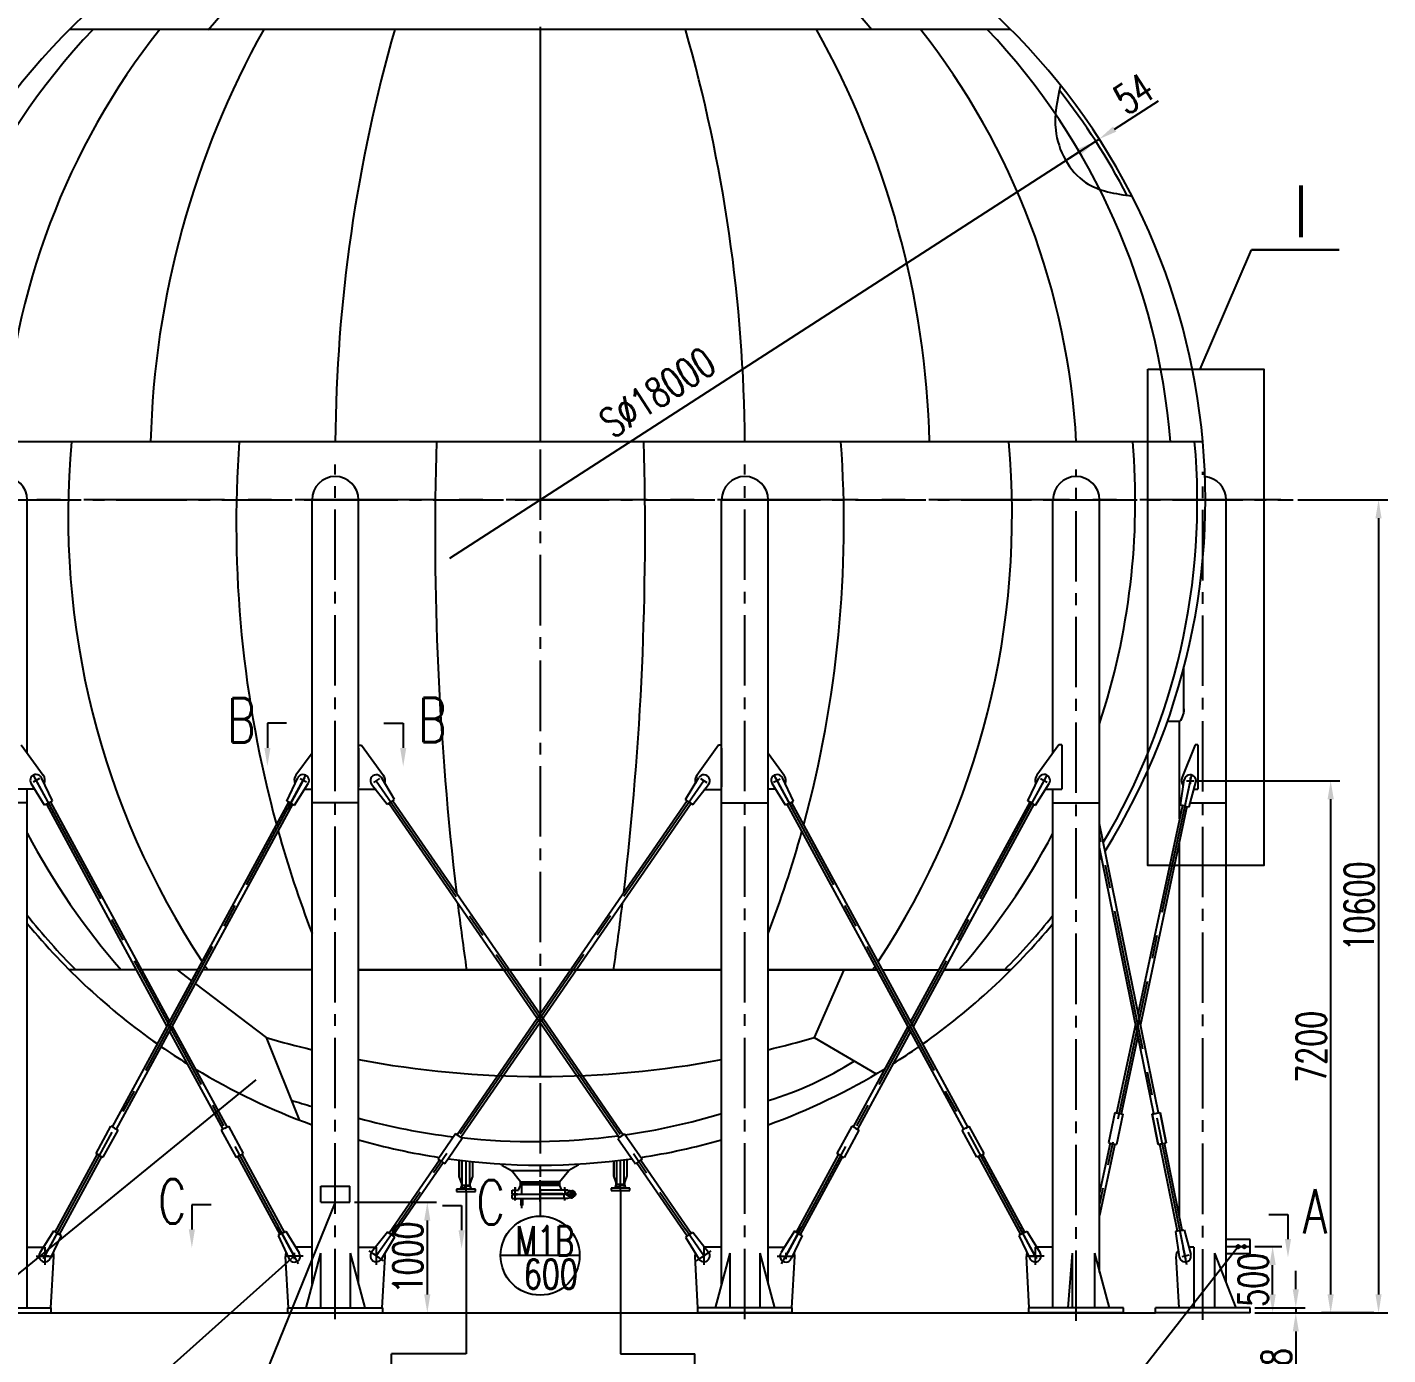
# Model space of a CAD drawing. Extents: x 14295 to 55529, y 90 to 48558.
# Drawn here: x 53776.6 to 53960.7, y 40145.3 to 40324.9 of the extents above; entities that cross this region are included whole.
import ezdxf

# ---------------------------------------------------------------- set-up
doc = ezdxf.new("R2010")
doc.units = 0
doc.header["$MEASUREMENT"] = 0
doc.linetypes.add('CENTER2', pattern=[28.575, 19.05, -3.175, 3.175, -3.175])
doc.linetypes.add('DASHED2', pattern=[9.525, 6.35, -3.175])
doc.layers.get('0').update_dxf_attribs({"linetype": 'CONTINUOUS'})
doc.layers.get('DEFPOINTS').update_dxf_attribs({"linetype": 'CONTINUOUS'})
for name, color, linetype in [('图层1', 7, 'CONTINUOUS'), ('图层2', 1, 'CONTINUOUS'), ('图层3', 2, 'CENTER2'), ('图层4', 30, 'DASHED2')]:
    doc.layers.add(name, color=color, linetype=linetype)
doc.styles.add('文字', font='txt.shx', dxfattribs={"width": 0.71, "bigfont": 'hzfs.shx'})
doc.dimstyles.get("Standard").update_dxf_attribs({"dimtxt": 0.18, "dimasz": 0.18, "dimexe": 0.18, "dimexo": 0.0625, "dimgap": 0.09, "dimtad": 0, "dimtih": 1, "dimtoh": 1, "dimdec": 4, "dimzin": 0, "dimtxsty": 'STANDARD', "dimcen": 0.09, "dimazin": 3, "dimtfac": 1, "dimtdec": 4, "dimtofl": 0, "dimtmove": 0, "dimatfit": 3, "dimtolj": 1, "dimtzin": 0})

# ---------------------------------------------------------------- blocks, each defined once
blk = doc.blocks.new('*D3')
at = {"color": 1, "linetype": 'BYBLOCK'}
for p, q in [((53923.74, 40311.11), (53929.68, 40314.94)), ((53921.19, 40309.46), (53921.64, 40309.75)), ((53921.53, 40308.94), (53921.87, 40308.41)), ((53921.98, 40309.23), (53922.32, 40308.7)), ((53919.09, 40308.11), (53916.99, 40306.75))]:
    blk.add_line(p, q, dxfattribs=at)
for points in [[(53923.52, 40311.46), (53923.97, 40310.76), (53921.64, 40309.75)], [(53918.86, 40308.46), (53919.31, 40307.76), (53921.19, 40309.46)]]:
    blk.add_solid(points, dxfattribs=at)
at = {"layer": 'DEFPOINTS', "color": 0, "linetype": 'BYBLOCK'}
for p in [(53921.19, 40309.46), (53921.64, 40309.75), (53921.64, 40309.75)]:
    blk.add_point(p, dxfattribs=at)
at = {"color": 1, "linetype": 'BYBLOCK', "insert": (53926.34, 40315.91), "char_height": 4, "attachment_point": 5, "rotation": 32.8312, "style": '文字'}
blk.add_mtext('\\A1;54', dxfattribs=at)
blk = doc.blocks.new('*D4')
at = {"color": 1, "linetype": 'BYBLOCK'}
for p, q in [((53948.51, 40260.96), (53960.7, 40260.96)), ((53959.45, 40258.46), (53959.45, 40153.46)), ((53942.7, 40150.96), (53960.7, 40150.96))]:
    blk.add_line(p, q, dxfattribs=at)
for points in [[(53959.03, 40258.46), (53959.86, 40258.46), (53959.45, 40260.96)], [(53959.03, 40153.46), (53959.86, 40153.46), (53959.45, 40150.96)]]:
    blk.add_solid(points, dxfattribs=at)
at = {"layer": 'DEFPOINTS', "color": 0, "linetype": 'BYBLOCK'}
for p in [(53947.88, 40260.96), (53942.08, 40150.96), (53959.45, 40150.96)]:
    blk.add_point(p, dxfattribs=at)
at = {"color": 1, "linetype": 'BYBLOCK', "insert": (53956.82, 40205.96), "char_height": 4, "attachment_point": 5, "rotation": 90, "style": '文字'}
blk.add_mtext('\\A1;10600', dxfattribs=at)
blk = doc.blocks.new('*D5')
at = {"color": 1, "linetype": 'BYBLOCK'}
for p, q in [((53934.58, 40222.96), (53954.22, 40222.96)), ((53952.97, 40220.46), (53952.97, 40153.46)), ((53958.82, 40150.96), (53951.72, 40150.96))]:
    blk.add_line(p, q, dxfattribs=at)
for points in [[(53952.55, 40220.46), (53953.39, 40220.46), (53952.97, 40222.96)], [(53952.55, 40153.46), (53953.39, 40153.46), (53952.97, 40150.96)]]:
    blk.add_solid(points, dxfattribs=at)
at = {"layer": 'DEFPOINTS', "color": 0, "linetype": 'BYBLOCK'}
for p in [(53933.95, 40222.96), (53952.97, 40150.96), (53959.45, 40150.96)]:
    blk.add_point(p, dxfattribs=at)
at = {"color": 1, "linetype": 'BYBLOCK', "insert": (53950.34, 40186.96), "char_height": 4, "attachment_point": 5, "rotation": 90, "style": '文字'}
blk.add_mtext('\\A1;7200', dxfattribs=at)
blk = doc.blocks.new('*D6')
at = {"color": 1, "linetype": 'BYBLOCK'}
for p, q in [((53948.25, 40154.16), (53948.25, 40156.66)), ((53942.7, 40151.66), (53949.5, 40151.66)), ((53942.7, 40150.96), (53949.5, 40150.96)), ((53948.25, 40151.66), (53948.25, 40150.96)), ((53948.25, 40148.46), (53948.25, 40141.58))]:
    blk.add_line(p, q, dxfattribs=at)
for points in [[(53947.84, 40154.16), (53948.67, 40154.16), (53948.25, 40151.66)], [(53947.84, 40148.46), (53948.67, 40148.46), (53948.25, 40150.96)]]:
    blk.add_solid(points, dxfattribs=at)
at = {"layer": 'DEFPOINTS', "color": 0, "linetype": 'BYBLOCK'}
for p in [(53942.08, 40151.66), (53942.08, 40150.96), (53948.25, 40150.96)]:
    blk.add_point(p, dxfattribs=at)
at = {"color": 1, "linetype": 'BYBLOCK', "insert": (53945.63, 40143.77), "char_height": 4, "attachment_point": 5, "rotation": 90, "style": '文字'}
blk.add_mtext('\\A1;68', dxfattribs=at)
blk = doc.blocks.new('*D35')
at = {"color": 1, "linetype": 'BYBLOCK'}
for p, q in [((53942.7, 40159.93), (53946.37, 40159.93)), ((53945.12, 40153.46), (53945.12, 40157.43)), ((53942.7, 40150.96), (53946.37, 40150.96))]:
    blk.add_line(p, q, dxfattribs=at)
for points in [[(53944.7, 40157.43), (53945.54, 40157.43), (53945.12, 40159.93)], [(53944.7, 40153.46), (53945.54, 40153.46), (53945.12, 40150.96)]]:
    blk.add_solid(points, dxfattribs=at)
at = {"layer": 'DEFPOINTS', "color": 0, "linetype": 'BYBLOCK'}
for p in [(53942.08, 40159.93), (53945.12, 40159.93), (53942.08, 40150.96)]:
    blk.add_point(p, dxfattribs=at)
at = {"color": 1, "linetype": 'BYBLOCK', "insert": (53942.5, 40155.44), "char_height": 4, "attachment_point": 5, "rotation": 90, "style": '文字'}
blk.add_mtext('\\A1;500', dxfattribs=at)
blk = doc.blocks.new('*D36')
at = {"color": 1, "linetype": 'BYBLOCK'}
for p, q in [((53820.89, 40165.96), (53832.01, 40165.96)), ((53830.76, 40163.46), (53830.76, 40153.46)), ((53825.34, 40150.96), (53832.01, 40150.96))]:
    blk.add_line(p, q, dxfattribs=at)
for points in [[(53830.34, 40163.46), (53831.17, 40163.46), (53830.76, 40165.96)], [(53830.34, 40153.46), (53831.17, 40153.46), (53830.76, 40150.96)]]:
    blk.add_solid(points, dxfattribs=at)
at = {"layer": 'DEFPOINTS', "color": 0, "linetype": 'BYBLOCK'}
for p in [(53820.27, 40165.96), (53824.71, 40150.96), (53830.76, 40150.96)]:
    blk.add_point(p, dxfattribs=at)
at = {"color": 1, "linetype": 'BYBLOCK', "insert": (53828.13, 40158.46), "char_height": 4, "attachment_point": 5, "rotation": 90, "style": '文字'}
blk.add_mtext('\\A1;1000', dxfattribs=at)

msp = doc.modelspace()

# ---------------------------------------------------------------- linework, layer by layer
at = {"color": 1, "linetype": 'BYBLOCK'}
for p, q in [((53833.786, 40253.066), (53921.188, 40309.461)), ((53809.127, 40230.734), (53809.127, 40227.398)), ((53827.497, 40230.734), (53827.497, 40227.398)), ((53798.91, 40165.601), (53798.91, 40162.265)), ((53835.4, 40165.495), (53835.4, 40162.159)), ((53947.195, 40164.287), (53947.195, 40160.95))]:
    msp.add_line(p, q, dxfattribs=at)
for points in [[(53918.862, 40308.455), (53919.314, 40307.755), (53921.188, 40309.461)], [(53809.543, 40227.398), (53808.71, 40227.398), (53809.127, 40224.898)], [(53827.081, 40227.398), (53827.914, 40227.398), (53827.497, 40224.898)], [(53799.327, 40162.265), (53798.493, 40162.265), (53798.91, 40159.765)], [(53834.983, 40162.159), (53835.817, 40162.159), (53835.4, 40159.659)], [(53946.778, 40160.95), (53947.612, 40160.95), (53947.195, 40158.45)]]:
    msp.add_solid(points, dxfattribs=at)
at = {"layer": 'DEFPOINTS', "color": 0, "linetype": 'BYBLOCK'}
for p in [(53921.188, 40309.461), (53846.018, 40260.959), (53809.127, 40224.898), (53827.497, 40224.898), (53842.243, 40167.579), (53842.243, 40167.579), (53842.243, 40167.059), (53842.243, 40167.059), (53843.143, 40167.019), (53843.143, 40167.019), (53842.243, 40166.449), (53842.351, 40166.449), (53947.195, 40158.45)]:
    msp.add_point(p, dxfattribs=at)
at = {"layer": '图层1'}
for p, q in [((53801.135, 40324.553), (53808.951, 40333.706)), ((53890.901, 40324.553), (53883.085, 40333.706)), ((53909.657, 40324.598), (53782.378, 40324.598)), ((53846.018, 40324.598), (53846.018, 40268.803)), ((53846.018, 40324.598), (53846.018, 40268.803)), ((53935.675, 40268.803), (53756.36, 40268.803)), ((53770.333, 40260.959), (53776.633, 40260.959)), ((53776.633, 40226.697), (53776.633, 40260.959)), ((53815.162, 40154.836), (53815.162, 40260.959)), ((53815.162, 40260.959), (53821.462, 40260.959)), ((53821.462, 40154.836), (53821.462, 40260.959)), ((53870.573, 40154.836), (53870.573, 40260.959)), ((53870.573, 40260.959), (53876.873, 40260.959)), ((53876.873, 40154.836), (53876.873, 40260.959)), ((53915.402, 40226.697), (53915.402, 40260.959)), ((53915.402, 40260.959), (53921.702, 40260.959)), ((53921.702, 40156.447), (53921.702, 40260.959)), ((53936.018, 40260.959), (53938.825, 40260.959)), ((53938.825, 40155.022), (53938.825, 40260.959)), ((53933.12, 40232.249), (53933.12, 40238.307)), ((53933.12, 40232.249), (53933.12, 40238.307)), ((53811.733, 40230.734), (53809.127, 40230.734)), ((53824.891, 40230.734), (53827.497, 40230.734)), ((53932.525, 40230.959), (53930.87, 40230.959)), ((53932.525, 40230.959), (53930.87, 40230.959)), ((53932.525, 40217.815), (53932.525, 40230.959)), ((53775.832, 40227.801), (53778.804, 40223.705)), ((53821.462, 40221.759), (53821.462, 40227.759)), ((53821.462, 40227.759), (53821.862, 40227.759)), ((53821.462, 40227.357), (53821.462, 40222.134)), ((53821.862, 40227.759), (53824.833, 40223.663)), ((53870.173, 40227.759), (53867.202, 40223.663)), ((53870.573, 40227.759), (53870.173, 40227.759)), ((53870.573, 40221.759), (53870.573, 40227.759)), ((53870.573, 40227.357), (53870.573, 40222.134)), ((53916.203, 40227.801), (53913.232, 40223.705)), ((53916.603, 40227.801), (53916.203, 40227.801)), ((53916.603, 40227.801), (53916.603, 40221.801)), ((53934.632, 40227.801), (53932.864, 40223.453)), ((53934.988, 40227.801), (53934.632, 40227.801)), ((53934.988, 40227.801), (53934.632, 40227.801)), ((53934.988, 40227.801), (53934.988, 40221.801)), ((53815.162, 40226.696), (53812.99, 40223.703)), ((53876.873, 40226.696), (53879.045, 40223.703)), ((53777.637, 40221.801), (53775.432, 40221.801)), ((53776.633, 40151.659), (53776.633, 40221.801)), ((53778.982, 40219.641), (53777.153, 40222.578)), ((53780.035, 40220.215), (53778.556, 40223.343)), ((53811.758, 40220.214), (53813.238, 40223.34)), ((53812.811, 40219.639), (53814.64, 40222.575)), ((53814.156, 40221.798), (53815.162, 40221.798)), ((53825.346, 40219.733), (53823.227, 40222.468)), ((53826.335, 40220.412), (53824.544, 40223.372)), ((53865.701, 40220.412), (53867.492, 40223.372)), ((53866.69, 40219.733), (53868.809, 40222.468)), ((53877.879, 40221.798), (53876.873, 40221.798)), ((53879.225, 40219.639), (53877.395, 40222.575)), ((53880.278, 40220.214), (53878.797, 40223.34)), ((53912, 40220.215), (53913.48, 40223.343)), ((53913.053, 40219.641), (53914.882, 40222.578)), ((53914.398, 40221.801), (53916.603, 40221.801)), ((53915.402, 40151.659), (53915.402, 40221.801)), ((53932.635, 40219.666), (53933.162, 40223.085)), ((53933.275, 40222.959), (53933.275, 40222.959)), ((53933.809, 40219.415), (53934.724, 40222.752)), ((53934.463, 40221.801), (53934.988, 40221.801)), ((53776.633, 40219.959), (53770.333, 40219.959)), ((53779.509, 40219.928), (53780.035, 40220.215)), ((53779.783, 40220.078), (53795.898, 40190.394)), ((53788.151, 40176.125), (53812.011, 40220.075)), ((53812.284, 40219.926), (53811.758, 40220.214)), ((53821.462, 40219.959), (53815.162, 40219.959)), ((53823.862, 40221.759), (53821.462, 40221.759)), ((53825.84, 40220.072), (53825.346, 40219.733)), ((53825.84, 40220.072), (53826.335, 40220.412)), ((53826.11, 40220.257), (53846.018, 40191.379)), ((53865.926, 40220.257), (53846.018, 40191.379)), ((53866.195, 40220.072), (53865.701, 40220.412)), ((53866.195, 40220.072), (53866.69, 40219.733)), ((53868.173, 40221.759), (53870.573, 40221.759)), ((53870.573, 40219.959), (53876.873, 40219.959)), ((53879.751, 40219.926), (53880.278, 40220.214)), ((53903.884, 40176.125), (53880.025, 40220.075)), ((53912.252, 40220.078), (53896.138, 40190.394)), ((53912.527, 40219.928), (53912, 40220.215)), ((53915.402, 40219.959), (53921.702, 40219.959)), ((53933.958, 40219.959), (53938.825, 40219.959)), ((53779.509, 40219.928), (53778.982, 40219.641)), ((53779.221, 40219.771), (53795.533, 40189.724)), ((53788.713, 40175.819), (53812.572, 40219.769)), ((53812.284, 40219.926), (53812.811, 40219.639)), ((53825.582, 40219.895), (53846.018, 40190.252)), ((53866.453, 40219.895), (53846.018, 40190.252)), ((53879.751, 40219.926), (53879.225, 40219.639)), ((53903.322, 40175.819), (53879.463, 40219.769)), ((53912.814, 40219.771), (53896.502, 40189.724)), ((53912.527, 40219.928), (53913.053, 40219.641)), ((53932.909, 40219.607), (53926.908, 40191.554)), ((53933.534, 40219.471), (53927.227, 40189.986)), ((53933.222, 40219.541), (53932.635, 40219.666)), ((53933.221, 40219.538), (53933.808, 40219.413)), ((53929.661, 40178.027), (53921.702, 40217.137)), ((53932.525, 40163.949), (53932.525, 40214.755)), ((53929.033, 40177.899), (53921.702, 40213.927)), ((53791.386, 40197.364), (53782.333, 40197.364)), ((53799.681, 40197.364), (53792.114, 40197.364)), ((53796.913, 40197.364), (53798.872, 40195.874)), ((53815.162, 40197.364), (53800.409, 40197.364)), ((53870.573, 40197.364), (53821.462, 40197.364)), ((53821.462, 40197.364), (53870.573, 40197.364)), ((53876.873, 40197.364), (53891.626, 40197.364)), ((53891.626, 40197.364), (53876.873, 40197.364)), ((53887.097, 40197.364), (53883.085, 40188.211)), ((53892.354, 40197.364), (53899.921, 40197.364)), ((53900.649, 40197.364), (53909.702, 40197.364)), ((53909.702, 40197.364), (53900.649, 40197.364)), ((53799.388, 40195.482), (53808.951, 40188.211)), ((53846.018, 40191.379), (53834.78, 40175.078)), ((53846.018, 40191.379), (53857.256, 40175.078)), ((53795.898, 40189.053), (53803.086, 40175.811)), ((53796.262, 40189.724), (53803.649, 40176.116)), ((53846.018, 40190.252), (53835.297, 40174.701)), ((53846.018, 40190.252), (53856.738, 40174.701)), ((53895.774, 40189.724), (53888.387, 40176.116)), ((53896.138, 40189.053), (53888.949, 40175.811)), ((53926.573, 40189.989), (53924.014, 40178.022)), ((53808.951, 40188.211), (53813.431, 40177.065)), ((53883.085, 40188.211), (53891.505, 40183.299)), ((53926.892, 40188.421), (53924.639, 40177.888)), ((53923.789, 40178.07), (53922.91, 40173.963)), ((53923.789, 40178.07), (53924.326, 40177.955)), ((53923.789, 40178.07), (53924.864, 40177.84)), ((53924.864, 40177.84), (53923.986, 40173.732)), ((53928.808, 40177.853), (53929.886, 40178.073)), ((53929.348, 40177.963), (53928.808, 40177.853)), ((53928.808, 40177.853), (53929.646, 40173.738)), ((53929.646, 40173.738), (53928.808, 40177.853)), ((53929.886, 40178.073), (53930.723, 40173.957)), ((53930.723, 40173.957), (53929.886, 40178.073)), ((53785.945, 40172.543), (53787.949, 40176.234)), ((53788.43, 40175.973), (53787.949, 40176.234)), ((53788.43, 40175.973), (53788.916, 40175.709)), ((53803.364, 40175.962), (53802.884, 40175.701)), ((53803.364, 40175.962), (53803.851, 40176.226)), ((53803.851, 40176.226), (53805.855, 40172.535)), ((53888.185, 40176.226), (53886.181, 40172.535)), ((53888.671, 40175.962), (53888.185, 40176.226)), ((53888.671, 40175.962), (53889.151, 40175.701)), ((53903.606, 40175.973), (53903.12, 40175.709)), ((53903.606, 40175.973), (53904.087, 40176.234)), ((53906.09, 40172.543), (53904.087, 40176.234)), ((53786.912, 40172.018), (53788.916, 40175.709)), ((53802.884, 40175.701), (53804.888, 40172.01)), ((53834.594, 40175.213), (53832.207, 40171.757)), ((53835.483, 40174.566), (53833.115, 40171.131)), ((53834.594, 40175.213), (53835.483, 40174.566)), ((53835.055, 40174.895), (53834.594, 40175.213)), ((53857.442, 40175.213), (53856.552, 40174.566)), ((53856.552, 40174.566), (53858.92, 40171.131)), ((53856.98, 40174.895), (53857.442, 40175.213)), ((53857.442, 40175.213), (53859.826, 40171.755)), ((53889.151, 40175.701), (53887.147, 40172.01)), ((53905.124, 40172.018), (53903.12, 40175.709)), ((53922.91, 40173.963), (53923.448, 40173.848)), ((53922.91, 40173.963), (53923.986, 40173.732)), ((53929.646, 40173.738), (53930.723, 40173.957)), ((53780.422, 40161.887), (53786.147, 40172.433)), ((53780.984, 40161.582), (53786.71, 40172.128)), ((53786.426, 40172.282), (53785.945, 40172.543)), ((53786.426, 40172.282), (53786.912, 40172.018)), ((53805.368, 40172.271), (53804.888, 40172.01)), ((53805.09, 40172.12), (53810.815, 40161.574)), ((53805.368, 40172.271), (53805.855, 40172.535)), ((53805.653, 40172.425), (53811.378, 40161.879)), ((53886.383, 40172.425), (53880.658, 40161.879)), ((53886.945, 40172.12), (53881.22, 40161.574)), ((53886.667, 40172.271), (53886.181, 40172.535)), ((53886.667, 40172.271), (53887.147, 40172.01)), ((53905.609, 40172.282), (53905.124, 40172.018)), ((53911.051, 40161.582), (53905.326, 40172.128)), ((53905.609, 40172.282), (53906.09, 40172.543)), ((53911.614, 40161.887), (53905.888, 40172.433)), ((53923.135, 40173.914), (53921.702, 40167.215)), ((53923.761, 40173.781), (53921.702, 40164.156)), ((53930.186, 40173.848), (53929.646, 40173.738)), ((53932.264, 40162.024), (53929.871, 40173.784)), ((53930.186, 40173.848), (53930.185, 40173.848)), ((53932.891, 40162.152), (53930.498, 40173.911)), ((53832.399, 40171.625), (53825.588, 40161.745)), ((53832.926, 40171.262), (53826.115, 40161.381)), ((53832.21, 40171.755), (53833.115, 40171.131)), ((53832.669, 40171.439), (53832.21, 40171.755)), ((53835.083, 40169.399), (53835.083, 40171.625)), ((53835.083, 40171.625), (53835.083, 40169.399)), ((53835.495, 40168.259), (53835.495, 40171.576)), ((53836.495, 40168.259), (53836.495, 40171.464)), ((53836.907, 40169.399), (53836.907, 40171.421)), ((53840.853, 40170.959), (53840.769, 40171.112)), ((53840.853, 40170.959), (53842.13, 40170.221)), ((53851.183, 40170.959), (53849.905, 40170.221)), ((53851.183, 40170.959), (53851.266, 40171.112)), ((53855.979, 40169.519), (53855.979, 40171.512)), ((53855.979, 40171.512), (53855.979, 40169.519)), ((53856.391, 40168.379), (53856.391, 40171.558)), ((53857.391, 40168.379), (53857.391, 40171.68)), ((53857.803, 40169.519), (53857.803, 40171.734)), ((53859.826, 40171.755), (53858.92, 40171.131)), ((53859.826, 40171.755), (53858.92, 40171.131)), ((53859.109, 40171.262), (53865.921, 40161.381)), ((53859.367, 40171.439), (53859.826, 40171.755)), ((53859.367, 40171.439), (53859.826, 40171.755)), ((53859.636, 40171.625), (53866.447, 40161.745)), ((53835.425, 40168.487), (53835.083, 40169.399)), ((53835.425, 40168.259), (53835.425, 40168.487)), ((53836.565, 40168.487), (53836.907, 40169.399)), ((53836.565, 40168.259), (53836.565, 40168.487)), ((53842.13, 40170.221), (53846.018, 40170.221)), ((53843.378, 40168.682), (53842.13, 40170.221)), ((53843.368, 40168.409), (53843.368, 40168.682)), ((53843.378, 40168.682), (53846.018, 40168.682)), ((53849.905, 40170.221), (53846.018, 40170.221)), ((53848.658, 40168.682), (53846.018, 40168.682)), ((53848.658, 40168.682), (53849.905, 40170.221)), ((53848.668, 40168.409), (53848.668, 40168.682)), ((53856.321, 40168.607), (53855.979, 40169.519)), ((53856.321, 40168.379), (53856.321, 40168.607)), ((53857.461, 40168.607), (53857.803, 40169.519)), ((53857.461, 40168.379), (53857.461, 40168.607)), ((53816.357, 40165.959), (53816.357, 40168.118)), ((53816.357, 40168.118), (53820.267, 40168.118)), ((53820.267, 40165.959), (53820.267, 40168.118)), ((53834.72, 40167.719), (53834.72, 40167.399)), ((53837.27, 40167.719), (53834.72, 40167.719)), ((53834.72, 40167.399), (53837.27, 40167.399)), ((53835.205, 40167.399), (53835.205, 40167.383)), ((53835.205, 40167.383), (53836.785, 40167.383)), ((53835.265, 40167.719), (53835.425, 40168.164)), ((53835.425, 40168.259), (53836.565, 40168.259)), ((53835.425, 40168.259), (53836.565, 40168.259)), ((53835.425, 40168.164), (53835.425, 40168.259)), ((53835.495, 40167.9), (53835.495, 40168.259)), ((53836.495, 40168.032), (53836.495, 40168.259)), ((53836.565, 40168.164), (53836.565, 40168.259)), ((53836.725, 40167.719), (53836.565, 40168.164)), ((53836.785, 40167.399), (53836.785, 40167.383)), ((53837.27, 40167.399), (53837.27, 40167.719)), ((53842.243, 40167.059), (53842.243, 40167.579)), ((53842.243, 40167.579), (53843.098, 40167.579)), ((53842.243, 40167.059), (53842.943, 40167.059)), ((53842.243, 40166.449), (53842.243, 40166.969)), ((53842.243, 40166.969), (53842.943, 40166.969)), ((53842.719, 40167.891), (53842.616, 40167.789)), ((53842.616, 40167.891), (53842.719, 40167.789)), ((53842.668, 40167.84), (53842.668, 40167.84)), ((53842.943, 40167.009), (53842.943, 40167.059)), ((53842.943, 40167.019), (53846.018, 40167.019)), ((53842.943, 40167.009), (53846.018, 40167.009)), ((53842.943, 40167.009), (53842.943, 40166.969)), ((53843.098, 40167.579), (53843.368, 40168.209)), ((53843.368, 40168.409), (53843.388, 40168.409)), ((53843.368, 40168.209), (53843.368, 40168.409)), ((53843.388, 40168.409), (53846.018, 40168.409)), ((53843.388, 40168.409), (53843.508, 40168.34)), ((53843.508, 40168.34), (53846.018, 40168.34)), ((53843.508, 40168.34), (53843.508, 40167.049)), ((53843.508, 40167.049), (53843.508, 40167.019)), ((53848.668, 40168.409), (53846.018, 40168.409)), ((53848.668, 40168.209), (53846.018, 40168.209)), ((53848.938, 40167.579), (53846.018, 40167.579)), ((53849.093, 40167.059), (53846.018, 40167.059)), ((53846.018, 40167.019), (53849.093, 40167.019)), ((53849.093, 40167.009), (53846.018, 40167.009)), ((53848.893, 40166.969), (53846.018, 40166.969)), ((53848.668, 40168.409), (53848.648, 40168.409)), ((53848.668, 40168.209), (53848.668, 40168.409)), ((53848.938, 40167.579), (53848.668, 40168.209)), ((53849.238, 40166.969), (53848.893, 40166.969)), ((53849.793, 40167.579), (53848.938, 40167.579)), ((53849.093, 40167.059), (53849.398, 40167.059)), ((53849.093, 40167.009), (53849.093, 40167.059)), ((53849.093, 40167.009), (53849.093, 40166.969)), ((53849.238, 40166.969), (53850.103, 40167.442)), ((53849.238, 40166.969), (53849.238, 40166.449)), ((53849.419, 40167.891), (53849.316, 40167.789)), ((53849.316, 40167.891), (53849.419, 40167.789)), ((53849.368, 40167.84), (53849.368, 40167.84)), ((53849.398, 40167.059), (53849.398, 40167.579)), ((53849.398, 40167.579), (53849.648, 40167.579)), ((53849.488, 40166.449), (53850.395, 40166.608)), ((53849.793, 40167.578), (53849.793, 40167.579)), ((53849.793, 40167.579), (53850.383, 40167.492)), ((53850.165, 40167.342), (53850.177, 40167.354)), ((53850.294, 40167.212), (53850.165, 40167.342)), ((53850.318, 40167.214), (53850.177, 40167.354)), ((53850.318, 40167.214), (53850.458, 40167.354)), ((53850.342, 40167.212), (53850.471, 40167.342)), ((53850.458, 40167.354), (53850.471, 40167.342)), ((53855.616, 40167.839), (53855.616, 40167.519)), ((53858.166, 40167.839), (53855.616, 40167.839)), ((53855.616, 40167.519), (53858.166, 40167.519)), ((53856.101, 40167.519), (53856.101, 40167.503)), ((53856.101, 40167.503), (53857.681, 40167.503)), ((53856.161, 40167.839), (53856.321, 40168.283)), ((53856.321, 40168.379), (53857.461, 40168.379)), ((53856.321, 40168.379), (53857.461, 40168.379)), ((53856.321, 40168.283), (53856.321, 40168.379)), ((53856.391, 40168.019), (53856.391, 40168.379)), ((53857.391, 40168.151), (53857.391, 40168.379)), ((53857.461, 40168.283), (53857.461, 40168.379)), ((53857.621, 40167.839), (53857.461, 40168.283)), ((53857.681, 40167.519), (53857.681, 40167.503)), ((53858.166, 40167.519), (53858.166, 40167.839)), ((53801.517, 40165.601), (53798.91, 40165.601)), ((53816.357, 40165.959), (53820.267, 40165.959)), ((53832.793, 40165.495), (53835.4, 40165.495)), ((53842.243, 40166.449), (53846.018, 40166.449)), ((53842.616, 40166.35), (53842.719, 40166.247)), ((53842.719, 40166.35), (53842.616, 40166.247)), ((53843.418, 40166.449), (53843.418, 40165.609)), ((53843.618, 40166.449), (53843.618, 40165.609)), ((53849.793, 40166.449), (53846.018, 40166.449)), ((53849.238, 40166.449), (53849.488, 40166.449)), ((53849.316, 40166.35), (53849.419, 40166.247)), ((53849.419, 40166.35), (53849.316, 40166.247)), ((53849.793, 40166.449), (53849.793, 40166.502)), ((53944.588, 40164.287), (53947.195, 40164.287)), ((53780.175, 40162.021), (53778.353, 40159.08)), ((53781.23, 40161.449), (53779.757, 40158.318)), ((53780.703, 40161.735), (53780.175, 40162.021)), ((53780.703, 40161.735), (53781.23, 40161.449)), ((53811.094, 40161.725), (53810.567, 40161.439)), ((53810.567, 40161.439), (53812.041, 40158.309)), ((53811.094, 40161.725), (53811.621, 40162.011)), ((53811.621, 40162.011), (53813.444, 40159.071)), ((53825.357, 40161.904), (53823.231, 40159.175)), ((53826.344, 40161.223), (53824.545, 40158.267)), ((53825.851, 40161.564), (53825.357, 40161.904)), ((53825.851, 40161.564), (53826.344, 40161.223)), ((53866.185, 40161.564), (53865.691, 40161.223)), ((53865.691, 40161.223), (53867.49, 40158.267)), ((53866.185, 40161.564), (53866.678, 40161.904)), ((53866.678, 40161.904), (53868.804, 40159.175)), ((53880.414, 40162.011), (53878.591, 40159.071)), ((53881.468, 40161.439), (53879.995, 40158.309)), ((53880.941, 40161.725), (53880.414, 40162.011)), ((53880.941, 40161.725), (53881.468, 40161.439)), ((53911.333, 40161.735), (53910.805, 40161.449)), ((53910.805, 40161.449), (53912.278, 40158.318)), ((53911.333, 40161.735), (53911.86, 40162.021)), ((53911.86, 40162.021), (53913.682, 40159.08)), ((53932.578, 40162.088), (53931.99, 40161.969)), ((53931.99, 40161.969), (53932.483, 40158.544)), ((53932.578, 40162.088), (53933.166, 40162.208)), ((53933.166, 40162.208), (53934.049, 40158.863)), ((53776.633, 40159.859), (53779.033, 40159.859)), ((53815.162, 40159.859), (53812.956, 40159.859)), ((53821.462, 40159.859), (53823.862, 40159.859)), ((53870.573, 40159.859), (53868.173, 40159.859)), ((53876.873, 40159.859), (53879.079, 40159.859)), ((53915.402, 40159.859), (53913.002, 40159.859)), ((53934.475, 40159.859), (53933.786, 40159.859)), ((53934.475, 40159.859), (53934.475, 40151.659)), ((53942.075, 40160.896), (53938.825, 40160.896)), ((53942.075, 40158.959), (53942.075, 40160.896)), ((53779.833, 40151.659), (53780.231, 40158.59)), ((53811.962, 40151.659), (53811.564, 40158.59)), ((53816.289, 40159.041), (53814.31, 40151.659)), ((53816.289, 40159.041), (53816.289, 40151.659)), ((53820.335, 40159.041), (53822.314, 40151.659)), ((53820.335, 40159.041), (53820.335, 40151.659)), ((53824.662, 40151.659), (53825.06, 40158.59)), ((53867.373, 40151.659), (53866.975, 40158.59)), ((53871.701, 40159.041), (53869.722, 40151.659)), ((53871.701, 40159.041), (53871.701, 40151.659)), ((53875.746, 40159.041), (53875.746, 40151.659)), ((53875.746, 40159.041), (53877.725, 40151.659)), ((53880.073, 40151.659), (53880.471, 40158.59)), ((53912.202, 40151.659), (53911.804, 40158.59)), ((53917.986, 40159.041), (53917.424, 40151.659)), ((53917.986, 40159.041), (53917.986, 40151.659)), ((53921.007, 40159.041), (53921.007, 40151.659)), ((53921.007, 40159.041), (53922.986, 40151.659)), ((53932.475, 40151.659), (53932.077, 40158.59)), ((53932.962, 40158.595), (53932.962, 40158.595)), ((53937.244, 40159.041), (53940.148, 40151.659)), ((53937.244, 40159.041), (53937.244, 40151.659)), ((53942.075, 40158.959), (53938.825, 40158.959)), ((53767.083, 40151.659), (53779.883, 40151.659)), ((53767.083, 40150.959), (53779.883, 40150.959)), ((53779.883, 40150.959), (53779.883, 40151.659)), ((53811.912, 40151.659), (53824.712, 40151.659)), ((53811.912, 40150.959), (53811.912, 40151.659)), ((53811.912, 40150.959), (53824.712, 40150.959)), ((53824.712, 40151.659), (53824.712, 40150.959)), ((53880.123, 40151.659), (53867.323, 40151.659)), ((53867.323, 40151.659), (53867.323, 40150.959)), ((53880.123, 40150.959), (53867.323, 40150.959)), ((53880.123, 40150.959), (53880.123, 40151.659)), ((53924.952, 40151.659), (53912.152, 40151.659)), ((53912.152, 40150.959), (53912.152, 40151.659)), ((53924.952, 40150.959), (53912.152, 40150.959)), ((53924.952, 40150.959), (53924.952, 40151.659)), ((53942.075, 40151.659), (53929.275, 40151.659)), ((53929.275, 40150.959), (53929.275, 40151.659)), ((53942.075, 40150.959), (53929.275, 40150.959)), ((53942.075, 40150.959), (53942.075, 40151.659))]:
    msp.add_line(p, q, dxfattribs=at)
for centre, radius in [((53850.318, 40167.049), 0.25), ((53850.318, 40167.049), 0.165), ((53850.318, 40167.049), 0.137), ((53850.318, 40166.844), 0.0398), ((53850.318, 40166.844), 0.0232), ((53843.518, 40165.609), 0.1)]:
    msp.add_circle(centre, radius, dxfattribs=at)
for centre, radius, start, end in [((53846.018, 40260.959), 90, 328.13415, 211.86585), ((53851.826, 40261.745), 91.35, 136.52472, 175.56922), ((53872.071, 40263.428), 98.734, 141.7172, 176.87976), ((53914.448, 40265.546), 121.173, 150.8344, 178.46002), ((54026.302, 40267.259), 207.996, 163.99789, 179.57491), ((53665.733, 40267.259), 207.996, 0.42509, 16.00211), ((53777.588, 40265.546), 121.173, 1.53998, 29.1656), ((53819.965, 40263.428), 98.734, 3.12024, 38.2828), ((53840.21, 40261.745), 91.35, 4.43078, 43.47528), ((53846.018, 40260.959), 89.46, 27.41133, 38.25104), ((53891.732, 40258.854), 109.565, 174.7901, 213.4299), ((53959.774, 40257.686), 154.859, 175.88344, 195.22558), ((54246.678, 40256.633), 414.864, 178.31909, 186.75996), ((53445.358, 40256.633), 414.864, 353.24004, 1.68091), ((53732.262, 40257.686), 154.859, 344.77442, 4.11656), ((53800.303, 40258.854), 109.565, 326.5701, 5.2099), ((53830.276, 40260.802), 96.265, 341.75588, 4.76705), ((53844.938, 40260.743), 89.995, 329.16818, 5.13806), ((53773.483, 40260.959), 3.15, 0, 180), ((53818.312, 40260.959), 3.15, 0, 180), ((53873.723, 40260.959), 3.15, 0, 180), ((53918.552, 40260.959), 3.15, 0, 180), ((53935.675, 40260.959), 3.15, 0, 84.75793), ((53930.751, 40232.56), 2.39, 317.93544, 7.47472), ((53930.751, 40232.56), 2.39, 317.93544, 7.47472), ((53777.832, 40223.001), 0.8, 25.32247, 211.90659), ((53777.832, 40223.001), 1.2, 337.13278, 35.96223), ((53813.961, 40222.998), 1.2, 144.03777, 202.84863), ((53813.961, 40222.998), 0.8, 328.07482, 154.65895), ((53823.859, 40222.958), 0.8, 31.17944, 217.76357), ((53823.862, 40222.959), 1.2, 342.80902, 35.96223), ((53868.173, 40222.959), 1.2, 144.03777, 197.19098), ((53868.176, 40222.958), 0.8, 322.23643, 148.82056), ((53878.074, 40222.998), 0.8, 25.34105, 211.92518), ((53878.074, 40222.998), 1.2, 337.15137, 35.96223), ((53914.203, 40223.001), 1.2, 144.03777, 202.86722), ((53914.203, 40223.001), 0.8, 328.09341, 154.67753), ((53933.953, 40222.963), 0.8, 344.65895, 171.24308), ((53933.975, 40223.001), 1.2, 157.86536, 218.34171), ((53861.759, 40260.802), 96.265, 207.83609, 221.22375), ((53959.774, 40257.686), 154.859, 195.56711, 200.96053), ((53732.262, 40257.686), 154.859, 339.03947, 344.43289), ((53830.276, 40260.802), 96.265, 318.77625, 332.16391), ((53844.938, 40260.743), 89.995, 328.5375, 328.5666), ((53844.938, 40260.743), 89.995, 328.5375, 328.5666), ((53846.018, 40260.959), 90, 327.23935, 327.54401), ((53846.018, 40260.959), 90, 327.23935, 327.54401), ((54246.678, 40256.633), 414.864, 186.94994, 188.21368), ((53445.358, 40256.633), 414.864, 351.78632, 353.05006), ((53847.097, 40260.743), 89.995, 218.46596, 224.76949), ((53846.018, 40260.959), 90, 219.56177, 234.87982), ((53846.018, 40260.959), 90, 305.12018, 320.43823), ((53844.938, 40260.743), 89.995, 315.23051, 321.53404), ((53891.732, 40258.854), 109.565, 213.80855, 214.14025), ((53800.303, 40258.854), 109.565, 325.85975, 326.19145), ((53800.303, 40258.854), 109.565, 325.85975, 326.19145), ((53846.018, 40260.959), 90, 235.28983, 237.96754), ((53846.018, 40316.14), 133.191, 253.84134, 256.60491), ((53846.018, 40316.14), 133.191, 283.39509, 286.15866), ((53846.018, 40316.14), 133.191, 283.39509, 286.15866), ((53846.018, 40260.959), 90, 302.03246, 304.71017), ((53846.018, 40260.959), 90, 302.03246, 304.71017), ((53846.018, 40316.14), 133.191, 259.37594, 280.62406), ((53864.087, 40223.003), 45.141, 286.45404, 302.76248), ((53846.018, 40260.959), 90, 238.78539, 249.94994), ((53846.018, 40260.959), 90, 290.05006, 301.21461), ((53846.018, 40260.959), 90, 290.05006, 301.21461), ((53844.653, 40282.709), 107.92, 252.58763, 254.14106), ((53844.91, 40262.959), 88.801, 278.18111, 286.79822), ((53844.91, 40262.959), 88.801, 254.68952, 263.14045), ((53846.018, 40260.959), 90, 254.1666, 261.28251), ((53844.91, 40262.959), 88.801, 263.80777, 277.55268), ((53844.91, 40262.959), 88.801, 277.91551, 277.92815), ((53846.018, 40260.959), 90, 278.71749, 285.8334), ((53846.018, 40260.959), 90, 278.71749, 285.8334), ((53846.018, 40260.959), 90, 262.06336, 277.93664), ((53850.318, 40167.049), 0.448, 279.95375, 90), ((53933.275, 40158.659), 1.2, 140.01606, 183.28662), ((53779.033, 40158.659), 0.8, 148.21997, 334.8041), ((53779.033, 40158.659), 1.2, 356.71338, 22.99379), ((53812.762, 40158.659), 1.2, 157.1354, 183.28662), ((53812.764, 40158.649), 0.8, 205.20902, 31.79315), ((53823.862, 40158.683), 0.8, 142.08578, 328.6699), ((53823.862, 40158.659), 1.2, 356.71338, 17.67476), ((53868.173, 40158.659), 1.2, 162.32524, 183.28662), ((53868.173, 40158.683), 0.8, 211.3301, 37.91422), ((53879.271, 40158.649), 0.8, 148.20685, 334.79098), ((53879.273, 40158.659), 1.2, 356.71338, 22.8646), ((53913.002, 40158.659), 1.2, 157.00621, 183.28662), ((53913.002, 40158.659), 0.8, 205.1959, 31.78003), ((53933.275, 40158.659), 0.8, 188.20575, 14.78988)]:
    msp.add_arc(centre, radius, start, end, dxfattribs=at)
at = {"layer": '图层2'}
for p, q in [((53935.338, 40278.628), (53942.245, 40294.753)), ((53942.245, 40294.753), (53954.11, 40294.753)), ((53954.11, 40294.753), (53942.245, 40294.753)), ((53807.562, 40182.477), (53738.937, 40126.54)), ((53835.995, 40167.383), (53835.995, 40145.408)), ((53856.891, 40167.503), (53856.891, 40162.863)), ((53856.891, 40167.383), (53856.891, 40145.408)), ((53818.312, 40165.959), (53802.246, 40126.468)), ((53940.45, 40159.927), (53914.257, 40126.468)), ((53812.759, 40158.659), (53776.825, 40126.54)), ((53851.365, 40158.716), (53840.67, 40158.716)), ((53762.76, 40150.959), (53929.275, 40150.959)), ((53835.995, 40145.408), (53825.933, 40145.408)), ((53825.933, 40141.884), (53825.933, 40145.408)), ((53856.891, 40145.408), (53866.953, 40145.408)), ((53866.953, 40141.884), (53866.953, 40145.408))]:
    msp.add_line(p, q, dxfattribs=at)
msp.add_lwpolyline([(53928.233, 40278.628), (53943.947, 40278.628), (53943.947, 40211.498), (53928.233, 40211.498)], close=True, dxfattribs=at)
msp.add_circle((53846.018, 40158.716), 5.348, dxfattribs=at)
for points in [[(53916.42, 40317.025), (53915.77, 40310.969), (53919.82, 40303.886), (53926.09, 40302.048)], [(53835.345, 40167.942), (53835.624, 40167.894), (53836.099, 40168.131), (53836.645, 40167.942)], [(53856.241, 40168.061), (53856.521, 40168.013), (53856.995, 40168.25), (53857.541, 40168.061)]]:
    msp.add_spline(points, degree=3, dxfattribs=at)
at = {"layer": '图层3', "ltscale": 0.5}
for p, q in [((53846.018, 40353.508), (53846.018, 40164.098)), ((53818.312, 40150.099), (53818.312, 40265.729)), ((53873.723, 40150.099), (53873.723, 40265.729)), ((53918.552, 40149.883), (53918.552, 40265.069)), ((53935.675, 40150.051), (53935.675, 40264.74)), ((53745.819, 40260.959), (53947.881, 40260.959)), ((53846.018, 40166.025), (53846.018, 40168.409)), ((53849.68, 40167.049), (53850.926, 40167.049)), ((53850.318, 40166.387), (53850.318, 40167.572))]:
    msp.add_line(p, q, dxfattribs=at)
at = {"layer": '图层3'}
for p, q in [((53946.217, 40260.959), (53744.154, 40260.959)), ((53777.451, 40223.704), (53812.762, 40158.659)), ((53779.033, 40158.659), (53814.343, 40223.701)), ((53913.002, 40158.659), (53877.692, 40223.701)), ((53914.585, 40223.704), (53879.273, 40158.659)), ((53934.121, 40223.746), (53921.702, 40165.685)), ((53778.302, 40223.257), (53777.428, 40222.78)), ((53777.633, 40223.367), (53779.887, 40219.235)), ((53778.632, 40223.001), (53778.631, 40223.001)), ((53814.161, 40223.364), (53811.848, 40219.127)), ((53814.431, 40222.742), (53813.556, 40223.219)), ((53814.761, 40222.998), (53814.76, 40222.998)), ((53824.3, 40223.261), (53823.479, 40222.697)), ((53823.859, 40222.958), (53846.018, 40190.816)), ((53824.662, 40222.959), (53824.661, 40222.959)), ((53868.176, 40222.958), (53846.018, 40190.816)), ((53867.373, 40222.959), (53867.375, 40222.959)), ((53867.735, 40223.261), (53868.556, 40222.697)), ((53877.274, 40222.998), (53877.275, 40222.998)), ((53877.604, 40222.742), (53878.479, 40223.219)), ((53877.874, 40223.364), (53880.187, 40219.127)), ((53914.403, 40223.367), (53912.149, 40219.235)), ((53913.403, 40223.001), (53913.404, 40223.001)), ((53913.733, 40223.257), (53914.608, 40222.78)), ((53933.953, 40222.963), (53933.045, 40218.709)), ((53933.189, 40222.959), (53933.191, 40222.959)), ((53933.454, 40222.959), (53934.451, 40222.959)), ((53933.953, 40223.381), (53933.953, 40222.536)), ((53932.525, 40219.959), (53932.68, 40219.959)), ((53933.275, 40158.659), (53921.702, 40215.532)), ((53846.018, 40190.816), (53826.402, 40162.362)), ((53846.018, 40190.816), (53865.633, 40162.362)), ((53835.995, 40168.259), (53835.995, 40171.518)), ((53856.891, 40168.379), (53856.891, 40171.618)), ((53846.018, 40168.409), (53846.018, 40168.925)), ((53835.995, 40167.399), (53835.995, 40168.259)), ((53842.668, 40166.153), (53842.668, 40167.972)), ((53849.368, 40167.579), (53849.368, 40167.972)), ((53856.891, 40167.519), (53856.891, 40168.379)), ((53843.782, 40165.609), (53843.305, 40165.609)), ((53843.518, 40166.449), (53843.518, 40165.144)), ((53849.368, 40166.153), (53849.368, 40166.449)), ((53778.834, 40158.292), (53781.137, 40162.535)), ((53812.764, 40158.649), (53810.631, 40162.578)), ((53823.862, 40158.683), (53826.402, 40162.362)), ((53868.173, 40158.683), (53865.633, 40162.362)), ((53879.271, 40158.649), (53881.404, 40162.578)), ((53913.201, 40158.292), (53910.899, 40162.535)), ((53933.358, 40158.249), (53932.42, 40162.862)), ((53779.033, 40159.859), (53779.033, 40157.459)), ((53813.337, 40157.595), (53812.192, 40159.704)), ((53824.85, 40158.002), (53822.875, 40159.365)), ((53823.862, 40159.859), (53823.862, 40157.459)), ((53867.186, 40158.002), (53869.161, 40159.365)), ((53868.173, 40159.859), (53868.173, 40157.459)), ((53878.698, 40157.595), (53879.844, 40159.704)), ((53913.002, 40159.859), (53913.002, 40157.459)), ((53933.514, 40157.483), (53933.036, 40159.834)), ((53942.075, 40159.927), (53938.825, 40159.927)), ((53777.833, 40158.659), (53780.233, 40158.659)), ((53779.568, 40158.659), (53778.572, 40158.659)), ((53779.033, 40158.659), (53779.033, 40158.08)), ((53779.833, 40158.659), (53779.832, 40158.659)), ((53813.962, 40158.659), (53811.562, 40158.659)), ((53813.297, 40158.659), (53812.301, 40158.659)), ((53812.762, 40159.076), (53812.762, 40158.231)), ((53813.562, 40158.659), (53813.561, 40158.659)), ((53823.417, 40158.981), (53824.245, 40158.427)), ((53823.862, 40159.076), (53823.862, 40158.231)), ((53824.662, 40158.659), (53824.661, 40158.659)), ((53867.373, 40158.659), (53867.375, 40158.659)), ((53868.618, 40158.981), (53867.79, 40158.427)), ((53868.173, 40159.076), (53868.173, 40158.231)), ((53878.073, 40158.659), (53880.473, 40158.659)), ((53878.473, 40158.659), (53878.475, 40158.659)), ((53878.738, 40158.659), (53879.735, 40158.659)), ((53879.273, 40159.076), (53879.273, 40158.231)), ((53914.202, 40158.659), (53911.802, 40158.659)), ((53912.202, 40158.659), (53912.203, 40158.659)), ((53912.467, 40158.659), (53913.463, 40158.659)), ((53913.002, 40158.659), (53913.002, 40158.08)), ((53932.475, 40158.659), (53932.477, 40158.659)), ((53933.8, 40158.765), (53932.823, 40158.567))]:
    msp.add_line(p, q, dxfattribs=at)
for centre in [(53940.45, 40159.927), (53941.288, 40159.927)]:
    msp.add_circle(centre, 0.231, dxfattribs=at)
at = {"layer": '图层4'}
msp.add_line((53846.018, 40188.211), (53846.018, 40182.949), dxfattribs=at)
at = {"layer": '图层4', "ltscale": 0.2}
msp.add_line((53849.398, 40167.059), (53850.095, 40166.661), dxfattribs=at)
msp.add_circle((53850.318, 40167.049), 0.448, dxfattribs=at)

# ---------------------------------------------------------------- texts
at = {"color": 1, "linetype": 'BYBLOCK', "insert": (53861.911, 40275.505), "char_height": 4, "attachment_point": 5, "rotation": 33, "style": '文字'}
msp.add_mtext('S%%c18000', dxfattribs=at)
at = {"color": 1, "linetype": 'BYBLOCK', "char_height": 6, "attachment_point": 1, "style": '文字'}
for s, insert, width in [('B', (53803.686, 40234.13), 3.6934), ('B', (53829.513, 40234.172), 3.6934), ('C', (53794.323, 40169.039), 3.6934), ('C', (53837.416, 40168.933), 3.6934), ('A', (53949.211, 40167.725), 3.69345)]:
    msp.add_mtext(s, dxfattribs=dict(at, insert=insert, width=width))
at = {"layer": '图层2', "attachment_point": 1, "style": '文字'}
for s, insert, char_height, width in [('Ⅰ', (53946.129, 40303.682), 8, 7.981), ('M1B', (53842.711, 40162.712), 4, 8.6548), ('600', (53843.815, 40158.203), 4, 4.0783)]:
    msp.add_mtext(s, dxfattribs=dict(at, insert=insert, char_height=char_height, width=width))

# ---------------------------------------------------------------- dimensions: what is measured, and where the dimension line sits
at = {"layer": '图层1'}
dim = msp.add_linear_dim(base=(53830.758, 40150.959), p1=(53820.267, 40165.959), p2=(53824.712, 40150.959), angle=90, text='1000', dimstyle='STANDARD', override={"dimtxt": 4, "dimasz": 2.5, "dimexe": 1.25, "dimexo": 0.625, "dimgap": 0.625, "dimtad": 1, "dimtih": 0, "dimtoh": 0, "dimdec": 0, "dimzin": 8, "dimtxsty": '文字', "dimcen": 2.5, "dimclrd": 1, "dimclre": 1, "dimclrt": 1, "dimtdec": 0, "dimtofl": 1}, dxfattribs=at)
dim.commit()
dim.dimension.update_dxf_attribs({"geometry": '*D36', "text_midpoint": (53828.133, 40158.459)})
at = {"layer": '图层2'}
dim = msp.add_aligned_dim(p1=(53921.188, 40309.461), p2=(53921.642, 40309.753), distance=0, dimstyle='STANDARD', override={"dimtxt": 4, "dimasz": 2.5, "dimexe": 1.25, "dimexo": 0.625, "dimgap": 0.625, "dimtad": 1, "dimtih": 0, "dimtoh": 0, "dimdec": 0, "dimlfac": 100, "dimzin": 8, "dimtxsty": '文字', "dimcen": 2.5, "dimclrd": 1, "dimclre": 1, "dimclrt": 1, "dimtdec": 0, "dimtofl": 1}, dxfattribs=at)
dim.commit()
dim.dimension.update_dxf_attribs({"geometry": '*D3', "text_midpoint": (53926.338, 40315.907)})
for base, p1, p2, text, override, picture, middle in [((53959.448, 40150.959), (53947.881, 40260.959), (53942.075, 40150.959), '10600', {"dimtxt": 4, "dimasz": 2.5, "dimexe": 1.25, "dimexo": 0.625, "dimgap": 0.625, "dimtad": 1, "dimtih": 0, "dimtoh": 0, "dimdec": 0, "dimlfac": 100, "dimzin": 8, "dimtxsty": '文字', "dimcen": 2.5, "dimclrd": 1, "dimclre": 1, "dimclrt": 1, "dimtdec": 0, "dimtofl": 1}, '*D4', (53956.823, 40205.959)), ((53945.121, 40159.927), (53942.075, 40150.959), (53942.075, 40159.927), '500', {"dimtxt": 4, "dimasz": 2.5, "dimexe": 1.25, "dimexo": 0.625, "dimgap": 0.625, "dimtad": 1, "dimtih": 0, "dimtoh": 0, "dimdec": 0, "dimzin": 8, "dimtxsty": '文字', "dimcen": 2.5, "dimclrd": 1, "dimclre": 1, "dimclrt": 1, "dimtdec": 0, "dimtofl": 1}, '*D35', (53942.496, 40155.443)), ((53948.252, 40150.959), (53942.075, 40151.659), (53942.075, 40150.959), '68', {"dimtxt": 4, "dimasz": 2.5, "dimexe": 1.25, "dimexo": 0.625, "dimgap": 0.625, "dimtad": 1, "dimtih": 0, "dimtoh": 0, "dimdec": 0, "dimlfac": 100, "dimzin": 8, "dimtxsty": '文字', "dimcen": 2.5, "dimclrd": 1, "dimclre": 1, "dimclrt": 1, "dimtdec": 0, "dimtofl": 1}, '*D6', (53945.627, 40143.772))]:
    dim = msp.add_linear_dim(base=base, p1=p1, p2=p2, angle=90, text=text, dimstyle='STANDARD', override=override, dxfattribs=at)
    dim.commit()
    dim.dimension.update_dxf_attribs({"geometry": picture, "text_midpoint": middle})
dim = msp.add_linear_dim(base=(53952.969, 40150.959), p1=(53933.952, 40222.959), p2=(53959.448, 40150.959), angle=90, dimstyle='STANDARD', override={"dimtxt": 4, "dimasz": 2.5, "dimexe": 1.25, "dimexo": 0.625, "dimgap": 0.625, "dimtad": 1, "dimtih": 0, "dimtoh": 0, "dimdec": 0, "dimlfac": 100, "dimzin": 8, "dimtxsty": '文字', "dimcen": 2.5, "dimclrd": 1, "dimclre": 1, "dimclrt": 1, "dimtdec": 0, "dimtofl": 1}, dxfattribs=at)
dim.commit()
dim.dimension.update_dxf_attribs({"geometry": '*D5', "text_midpoint": (53950.344, 40186.959)})

doc.saveas('drawing.dxf')
